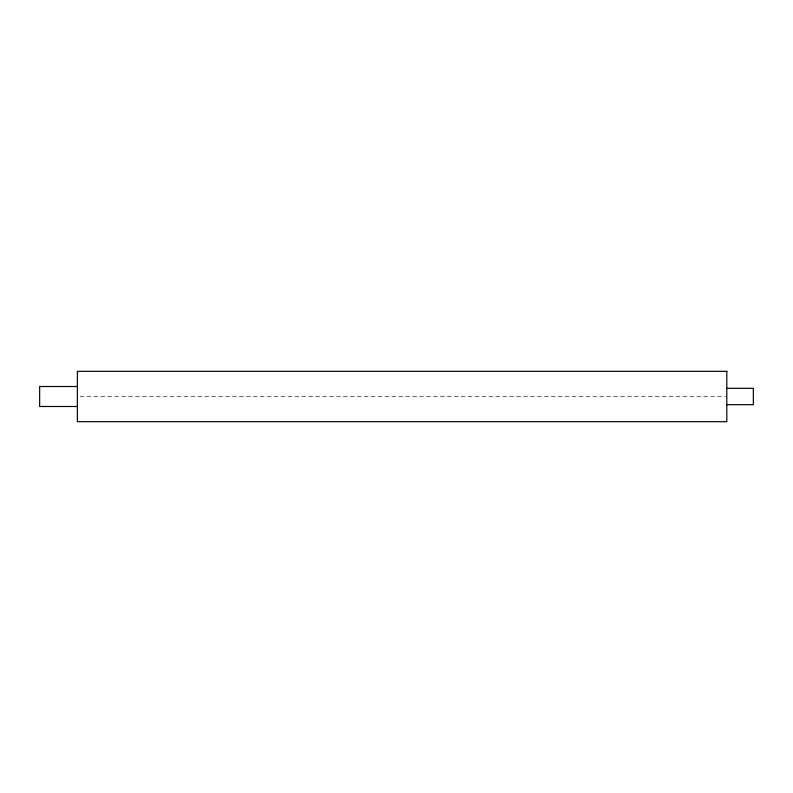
<?xml version="1.0" encoding="UTF-8"?>
<svg xmlns="http://www.w3.org/2000/svg" width="793" height="793" viewBox="0 0 793 793"><rect width="100%" height="100%" fill="white"/><g stroke="black" fill="none" stroke-linecap="round" stroke-linejoin="round"><path stroke-width="0.59" stroke-dasharray="3.96 2.97" d="M80.034 396.5L725.575 396.5"/><path stroke-width="1.19" d="M77.357 386.508L39.65 386.508L39.65 406.492L77.357 406.492M726.814 388.322L753.35 388.322L753.35 404.678L726.814 404.678M726.814 371.322L77.357 371.322L77.357 421.678L726.814 421.678L726.814 371.322"/></g></svg>
